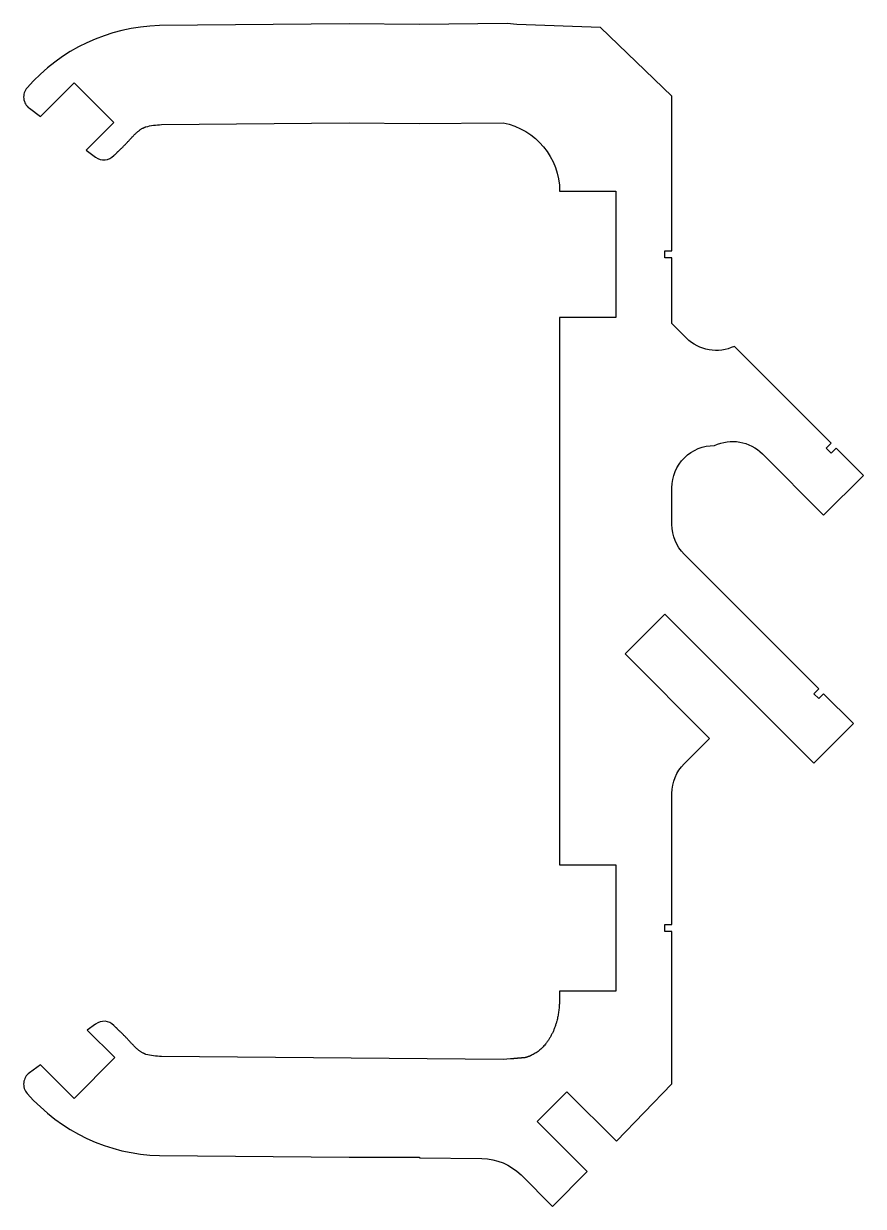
# Model space of a CAD drawing. Header units: millimetres. Extents: x -33.1 to 26.7, y -19.8 to 64.4.
import ezdxf

# ---------------------------------------------------------------- set-up
doc = ezdxf.new("R2010")
doc.units = ezdxf.units.MM

msp = doc.modelspace()

# ---------------------------------------------------------------- linework, layer by layer
for points in [[(-26.67, -6.949, 0.375558), (-27.982, -6.84), (-28.572, -7.276), (-26.611, -9.237), (-29.51, -12.136), (-31.91, -9.737), (-32.699, -10.319, 0.438866), (-32.858, -11.782, 0.209121), (-23.43, -16.217), (-9.904, -16.338), (-4.904, -16.338), (-4.904, -16.384), (-0.448, -16.424, -0.19657), (2.344, -17.595), (4.581, -19.831), (7.055, -17.356), (3.483, -13.784), (5.604, -11.663), (9.14, -15.198), (13.096, -11.101), (13.096, -0.25), (12.596, -0.25), (12.596, 0.25), (13.096, 0.25), (13.096, 9.589, -0.198912), (13.975, 11.711), (15.781, 13.516), (9.77, 19.527), (12.599, 22.355), (23.205, 11.749), (26.034, 14.577), (23.912, 16.698), (23.559, 16.345), (23.205, 16.698), (23.559, 17.052), (13.975, 26.636, -0.198912), (13.096, 28.757), (13.096, 31.376, -0.417938), (16.134, 34.376, -0.317837), (19.548, 33.79), (23.912, 29.426), (26.741, 32.255), (24.796, 34.199), (24.443, 33.846), (24.089, 34.199), (24.443, 34.553), (17.548, 41.447, -0.317837), (14.134, 42.033), (13.096, 43.071), (13.096, 47.75), (12.596, 47.75), (12.596, 48.25), (13.096, 48.25), (13.096, 59.265), (8.014, 64.172), (2.036, 64.381), (1.361, 64.44), (-4.904, 64.384), (-9.904, 64.429), (-23.43, 64.307, 0.209121), (-32.858, 59.873, 0.438866), (-32.699, 58.409), (-31.91, 57.827), (-29.51, 60.226), (-26.682, 57.398), (-28.654, 55.426), (-27.982, 54.93, 0.375558), (-26.67, 55.039)], [(-24.401, 57.092, -0.049592), (-23.286, 57.244), (-9.904, 57.365), (-4.904, 57.32), (1.071, 57.374, -0.356138), (5.096, 52.5), (9.096, 52.5), (9.096, 43.5), (5.096, 43.5), (5.096, 4.5), (9.096, 4.5), (9.096, -4.5), (5.096, -4.5)], [(1.586, -9.328), (1.071, -9.374), (-23.286, -9.154, -0.049592), (-24.401, -9.002)]]:
    msp.add_lwpolyline(points, format="xyb")
for points, knots in [([(-26.67, 55.039), (-26.314, 55.407), (-25.722, 55.872), (-25.251, 56.629), (-24.616, 57.008), (-24.401, 57.092)], [-1, -1, -1, -1, -1, -0.5, -0.2699501, -0.2699501, -0.2699501, -0.2699501, -0.2699501]), ([(5.096, -4.5), (5.096, -5.381), (5.096, -6.76), (4.349, -8.445), (3.126, -9.101), (2.643, -9.236)], [0, 0, 0, 0, 0, 0.5, 0.783464, 0.783464, 0.783464, 0.783464, 0.783464]), ([(-24.401, -9.002), (-24.616, -8.918), (-25.251, -8.539), (-25.722, -7.782), (-26.314, -7.316), (-26.67, -6.949)], [-0.7300499, -0.7300499, -0.7300499, -0.7300499, -0.7300499, -0.5, 0, 0, 0, 0, 0])]:
    msp.add_open_spline(points, degree=4, knots=knots)
msp.add_open_spline([(2.643, -9.236), (2.374, -9.262), (2.107, -9.283), (1.846, -9.306), (1.586, -9.328)], degree=4)

doc.saveas('drawing.dxf')
